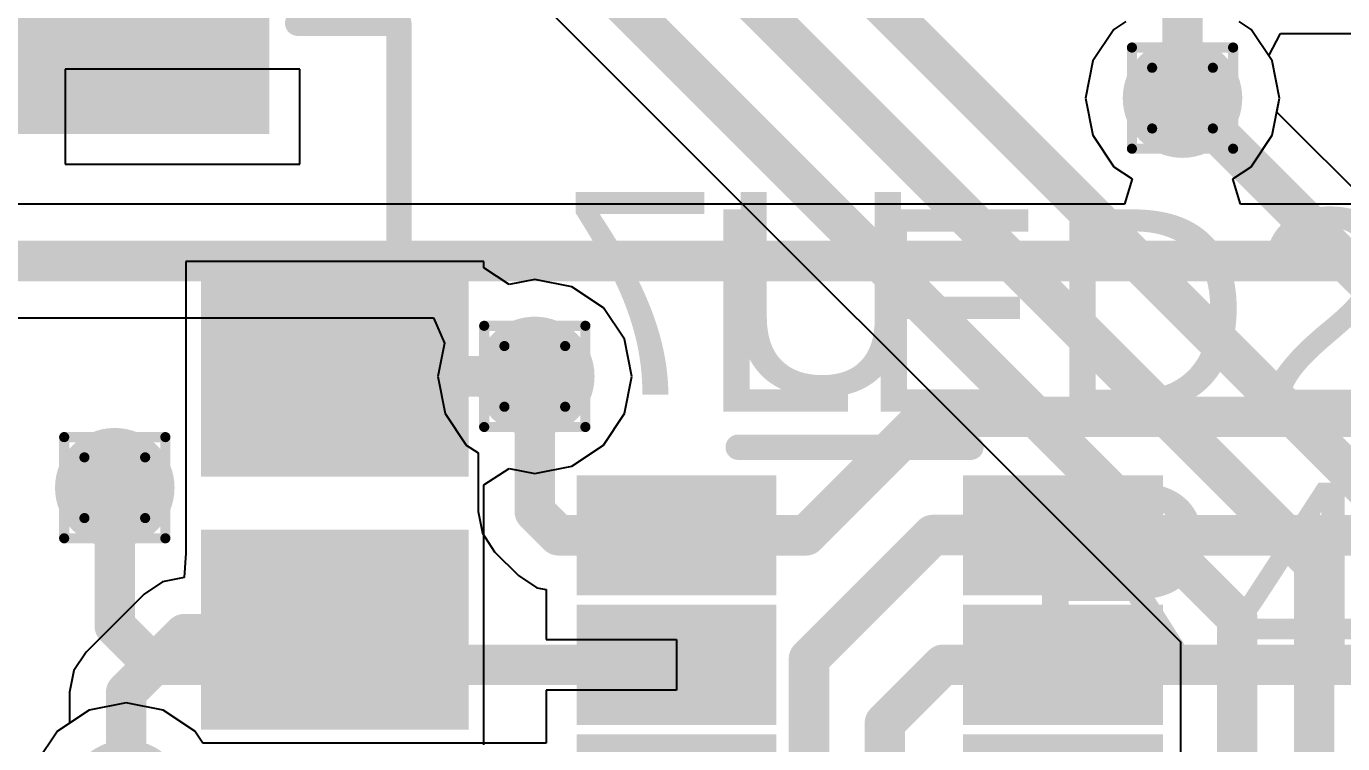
# Model space of a CAD drawing. Header units: inches. Extents: x -8 to 210, y -39 to 109.
# Drawn here: x 13.42 to 20.03, y 35.52 to 39.12 of the extents above; entities that cross this region are included whole.
import ezdxf

# ---------------------------------------------------------------- set-up
doc = ezdxf.new("R2010")
doc.units = ezdxf.units.IN
for name, color, linetype in [('Bottom Layer', 5, 'Continuous'), ('Bottom Overlay', 54, 'Continuous'), ('Bottom Paste', 16, 'Continuous'), ('Bottom Solder', 6, 'Continuous'), ('Drill Drawing', 1, 'Continuous'), ('Top Layer', 1, 'Continuous'), ('Top Overlay', 2, 'Continuous'), ('Top Paste', 8, 'Continuous'), ('Top Solder', 216, 'Continuous'), ('Via Holes', 16, 'Continuous')]:
    doc.layers.add(name, color=color, linetype=linetype)
doc.styles.add('Arial', font='', dxfattribs={"height": 0.2})
doc.styles.get('Arial').set_extended_font_data('Arial')

# ---------------------------------------------------------------- blocks, each defined once
blk = doc.blocks.new('XKNANO_113_9')
at = {"layer": 'Top Layer'}
for points in [[(-5.23000097, 7.31000189), (-4.43000003, 7.31000189), (-4.43000003, 6.17000163), (-5.23000097, 6.17000163)], [(-3.96000097, 7.31000189), (-3.16000003, 7.31000189), (-3.16000003, 6.17000163), (-3.96000097, 6.17000163)], [(-6.850000269999999, 6.31000262), (-6.149999129999999, 6.31000262), (-6.149999129999999, 4.21000174), (-6.850000269999999, 4.21000174)]]:
    blk.add_hatch(color=1, dxfattribs=at).paths.add_polyline_path(points)
at = {"layer": 'Top Paste'}
for points in [[(-5.23000097, 7.31000189), (-4.43000003, 7.31000189), (-4.43000003, 6.17000163), (-5.23000097, 6.17000163)], [(-3.96000097, 7.31000189), (-3.16000003, 7.31000189), (-3.16000003, 6.17000163), (-3.96000097, 6.17000163)], [(-6.850000269999999, 6.31000262), (-6.149999129999999, 6.31000262), (-6.149999129999999, 4.21000174), (-6.850000269999999, 4.21000174)]]:
    blk.add_hatch(color=8, dxfattribs=at).paths.add_polyline_path(points)
at = {"layer": 'Top Solder'}
for points in [[(-5.331600969999999, 7.41160189), (-4.328400029999999, 7.41160189), (-4.328400029999999, 6.068401629999999), (-5.331600969999999, 6.068401629999999)], [(-4.06160097, 7.41160189), (-3.05840003, 7.41160189), (-3.05840003, 6.068401629999999), (-4.06160097, 6.068401629999999)], [(-6.951600269999999, 6.41160262), (-6.04839913, 6.41160262), (-6.04839913, 4.10840174), (-6.951600269999999, 4.10840174)]]:
    blk.add_hatch(color=216, dxfattribs=at).paths.add_polyline_path(points)
at = {"layer": 'Top Overlay', "const_width": 0.127}
for points in [[(-5.460999999999999, 7.0612), (-6.604, 7.0612)], [(-6.604, 6.553199999999999), (-6.604, 7.0612)]]:
    blk.add_lwpolyline(points, dxfattribs=at)
at = {"layer": 'Top Overlay', "const_width": 0.0635}
for points in [[(-6.635749999999999, 7.0612, 1), (-6.572249999999999, 7.0612, 1)], [(-6.635749999999999, 7.0612, 1), (-6.572249999999999, 7.0612, 1)], [(-5.49275, 7.0612, 1), (-5.42925, 7.0612, 1)], [(-6.635749999999999, 6.553199999999999, 1), (-6.572249999999999, 6.553199999999999, 1)]]:
    blk.add_lwpolyline(points, format="xyb", close=True, dxfattribs=at)
blk = doc.blocks.new('SOT_363_B_17')
at = {"layer": 'Bottom Layer'}
for points in [[(-1.37000107, 0.4499991), (-1.37000107, 0.8499983), (-0.57000013, 0.8499983), (-0.57000013, 0.4499991)], [(0.57000013, 0.4499991), (0.57000013, 0.8499983), (1.37000107, 0.8499983), (1.37000107, 0.4499991)], [(-1.37000107, -0.1999996), (-1.37000107, 0.1999996), (-0.57000013, 0.1999996), (-0.57000013, -0.1999996)], [(0.57000013, -0.2000021399999999), (0.57000013, 0.19999706), (1.37000107, 0.1999970599999999), (1.37000107, -0.2000021400000001)], [(-1.37000107, -0.8500008399999999), (-1.37000107, -0.4500016399999999), (-0.57000013, -0.4500016399999999), (-0.57000013, -0.8500008399999999)], [(0.57000013, -0.8500008399999999), (0.57000013, -0.4500016399999999), (1.37000107, -0.4500016399999999), (1.37000107, -0.8500008399999999)]]:
    blk.add_hatch(color=5, dxfattribs=at).paths.add_polyline_path(points)
at = {"layer": 'Bottom Paste'}
for points in [[(-1.37000107, 0.4499991), (-1.37000107, 0.8499983), (-0.57000013, 0.8499983), (-0.57000013, 0.4499991)], [(0.57000013, 0.4499991), (0.57000013, 0.8499983), (1.37000107, 0.8499983), (1.37000107, 0.4499991)], [(-1.37000107, -0.1999996), (-1.37000107, 0.1999996), (-0.57000013, 0.1999996), (-0.57000013, -0.1999996)], [(0.57000013, -0.2000021399999999), (0.57000013, 0.19999706), (1.37000107, 0.1999970599999999), (1.37000107, -0.2000021400000001)], [(-1.37000107, -0.8500008399999999), (-1.37000107, -0.4500016399999999), (-0.57000013, -0.4500016399999999), (-0.57000013, -0.8500008399999999)], [(0.57000013, -0.8500008399999999), (0.57000013, -0.4500016399999999), (1.37000107, -0.4500016399999999), (1.37000107, -0.8500008399999999)]]:
    blk.add_hatch(color=16, dxfattribs=at).paths.add_polyline_path(points)
at = {"layer": 'Bottom Solder'}
for points in [[(-1.47160107, 0.3483991), (-1.47160107, 0.9515982999999999), (-0.46840013, 0.9515982999999999), (-0.46840013, 0.3483991)], [(0.46840013, 0.3483991), (0.46840013, 0.9515982999999999), (1.47160107, 0.9515982999999999), (1.47160107, 0.3483991)], [(-1.47160107, -0.3015996), (-1.47160107, 0.3015996), (-0.46840013, 0.3015996), (-0.46840013, -0.3015996)], [(0.46840013, -0.30160214), (0.46840013, 0.30159706), (1.47160107, 0.3015970599999999), (1.47160107, -0.30160214)], [(-1.47160107, -0.95160084), (-1.47160107, -0.34840164), (-0.46840013, -0.34840164), (-0.46840013, -0.95160084)], [(0.46840013, -0.95160084), (0.46840013, -0.34840164), (1.47160107, -0.34840164), (1.47160107, -0.95160084)]]:
    blk.add_hatch(color=6, dxfattribs=at).paths.add_polyline_path(points)
at = {"layer": 'Bottom Overlay'}
for points, const_width in [([(-0.6604, 1.09219746), (0.508, 1.09219746)], 0.127), ([(-1.651, -0.5334), (-1.524, -0.6604)], 0.0999998), ([(-1.651, -0.7874), (-1.651, -0.5334)], 0.0999998), ([(-1.651, -0.7874), (-1.524, -0.6604)], 0.0999998), ([(-0.6604, -1.0922), (0.508, -1.0922)], 0.127)]:
    blk.add_lwpolyline(points, dxfattribs=dict(at, const_width=const_width))
for points, const_width in [([(-0.6921499999999999, 1.09219746, 1), (-0.62865, 1.09219746, 1)], 0.0635), ([(0.47625, 1.09219746, 1), (0.5397500000000001, 1.09219746, 1)], 0.0635), ([(-1.67599868, -0.5334, 1), (-1.62600132, -0.5334, 1)], 0.0499999), ([(-1.67599868, -0.5334, 1), (-1.62600132, -0.5334, 1)], 0.0499999), ([(-1.54899868, -0.6604, 1), (-1.49900132, -0.6604, 1)], 0.0499999), ([(-1.54899868, -0.6604, 1), (-1.49900132, -0.6604, 1)], 0.0499999), ([(-1.67599868, -0.7874, 1), (-1.62600132, -0.7874, 1)], 0.0499999), ([(-1.67599868, -0.7874, 1), (-1.62600132, -0.7874, 1)], 0.0499999), ([(-0.6921499999999999, -1.0922, 1), (-0.62865, -1.0922, 1)], 0.0635), ([(0.47625, -1.0922, 1), (0.5397500000000001, -1.0922, 1)], 0.0635)]:
    blk.add_lwpolyline(points, format="xyb", close=True, dxfattribs=dict(at, const_width=const_width))

msp = doc.modelspace()

# ---------------------------------------------------------------- hatches: boundary and pattern name
at = {"layer": 'Bottom Layer'}
h = msp.add_hatch(color=5, dxfattribs=at)
edge = h.paths.add_edge_path()
edge.add_arc((19.2278, 38.7604), 0.2999994, 0, 360)
h = msp.add_hatch(color=5, dxfattribs=at)
edge = h.paths.add_edge_path()
edge.add_arc((15.9766, 37.3634), 0.2999994, 0, 360)
h = msp.add_hatch(color=5, dxfattribs=at)
edge = h.paths.add_edge_path()
edge.add_arc((13.8684, 36.8046), 0.2999994, 0, 360)
h = msp.add_hatch(color=5, dxfattribs=at)
edge = h.paths.add_edge_path()
edge.add_arc((13.92565922, 35.23797626), 0.2999994, 0, 360)
at = {"layer": 'Top Layer'}
h = msp.add_hatch(color=1, dxfattribs=at)
edge = h.paths.add_edge_path()
edge.add_arc((19.2278, 38.7604), 0.2999994, 0, 360)
h = msp.add_hatch(color=1, dxfattribs=at)
edge = h.paths.add_edge_path()
edge.add_arc((15.9766, 37.3634), 0.2999994, 0, 360)
h = msp.add_hatch(color=1, dxfattribs=at)
edge = h.paths.add_edge_path()
edge.add_arc((13.8684, 36.8046), 0.2999994, 0, 360)
h = msp.add_hatch(color=1, dxfattribs=at)
edge = h.paths.add_edge_path()
edge.add_arc((13.92565922, 35.23797626), 0.2999994, 0, 360)
at = {"layer": 'Via Holes'}
h = msp.add_hatch(color=7, dxfattribs=at)
edge = h.paths.add_edge_path()
edge.add_arc((19.2278, 38.7604), 0.1499997, 0, 360)
h = msp.add_hatch(color=7, dxfattribs=at)
edge = h.paths.add_edge_path()
edge.add_arc((15.9766, 37.3634), 0.1499997, 0, 360)
h = msp.add_hatch(color=7, dxfattribs=at)
edge = h.paths.add_edge_path()
edge.add_arc((13.8684, 36.8046), 0.1499997, 0, 360)

# ---------------------------------------------------------------- linework, layer by layer
at = {"layer": 'Bottom Layer'}
for p, q in [((18.9429263, 39.14469691999999), (18.8833252, 39.1048748)), ((19.5722748, 39.1048748), (19.5126737, 39.14469691999999)), ((18.8833252, 39.1048748), (18.7777247, 38.94682838)), ((19.6778753, 38.94682838), (19.5722748, 39.1048748)), ((18.7777247, 38.94682838), (18.7406407, 38.7604)), ((19.7149593, 38.7604), (19.6778753, 38.94682838)), ((18.7406407, 38.7604), (18.7777247, 38.57397162)), ((19.6778753, 38.57397162), (19.7149593, 38.7604)), ((18.7777247, 38.57397162), (18.8833252, 38.4159252)), ((19.5722748, 38.4159252), (19.6778753, 38.57397162)), ((18.8833252, 38.4159252), (18.97499634, 38.3546731)), ((19.48060366, 38.3546731), (19.5722748, 38.4159252)), ((18.97499634, 38.3546731), (18.93647216, 38.2276731)), ((19.51912784, 38.2276731), (19.48060366, 38.3546731)), ((18.93647216, 38.2276731), (9.5202121, 38.2276731)), ((20.14651546, 38.2276731), (19.51912784, 38.2276731)), ((9.638200179999998, 37.6579257), (15.4685365, 37.6579257)), ((15.4685365, 37.6579257), (15.5227655, 37.53092316)), ((15.5227655, 37.53092316), (15.4894407, 37.3634)), ((15.4894407, 37.3634), (15.5265247, 37.17697162)), ((15.5265247, 37.17697162), (15.6321252, 37.0189252)), ((15.6321252, 37.0189252), (15.6917263, 36.97910307999999)), ((15.6917263, 36.97910307999999), (15.6917263, 36.68464342)), ((15.6917263, 36.68464342), (15.69172376, 36.68463071999999)), ((15.69172376, 36.68463071999999), (15.71341028, 36.57561392)), ((15.71341028, 36.57561392), (15.77516276, 36.48319348)), ((15.77516276, 36.48319348), (15.8941897, 36.36416908)), ((15.8941897, 36.36416908), (15.89419478, 36.36416146)), ((15.89419478, 36.36416146), (15.98661522, 36.30240898)), ((15.98661522, 36.30240898), (16.0338008, 36.29302368)), ((16.0338008, 36.29302368), (16.0338008, 36.0426)), ((16.0338008, 36.0426), (16.6878, 36.0426)), ((16.6878, 36.0426), (16.6878, 35.7886)), ((16.6878, 35.7886), (16.0338008, 35.7886)), ((16.0338008, 35.7886), (16.0338008, 35.52284995999999)), ((13.73923084, 35.68805156), (13.58118442, 35.58245106)), ((13.92565922, 35.72513556), (13.73923084, 35.68805156)), ((14.1120876, 35.68805156), (13.92565922, 35.72513556)), ((14.27013402, 35.58245106), (14.1120876, 35.68805156)), ((13.58118442, 35.58245106), (13.47558392, 35.42440464)), ((14.30995614, 35.52284995999999), (14.27013402, 35.58245106)), ((16.0338008, 35.52284995999999), (14.30995614, 35.52284995999999))]:
    msp.add_line(p, q, dxfattribs=at)
at = {"layer": 'Bottom Layer', "const_width": 0.2032}
for points in [[(19.2278, 38.7604), (19.2278, 41.2242)], [(9.5201994, 37.9427994), (20.14652816, 37.9427994)], [(15.9766, 36.68463071999999), (15.9766, 37.3634)], [(17.3377987, 36.5655987), (17.93239746, 37.16019746)], [(17.93239746, 37.16019746), (58.6994, 37.1602)], [(13.8684, 36.11080407999999), (13.8684, 36.8046)], [(15.9766, 36.68463071999999), (16.09563202, 36.5655987)], [(16.09563202, 36.5655987), (17.3377987, 36.5655987)], [(17.3530006, 35.9458006), (17.97430492, 36.56710492)], [(17.97430492, 36.56710492), (18.62628736, 36.56710492)], [(18.62628736, 36.56710492), (18.62779104, 36.56560124)], [(18.62779104, 36.56560124), (59.49638596, 36.56560124)], [(13.8684, 36.11080407999999), (14.06360408, 35.9156)], [(14.06360408, 35.9156), (16.6878, 35.9156)], [(17.3530006, 34.7266006), (17.3530006, 35.9458006)], [(17.7340006, 35.62356604), (18.02603202, 35.91559746)], [(18.02603202, 35.91559746), (18.6278012, 35.91559746)], [(18.6278012, 35.91559746), (60.31922912, 35.91559746)], [(17.7340006, 34.0106), (17.7340006, 35.62356604)]]:
    msp.add_lwpolyline(points, dxfattribs=at)
at = {"layer": 'Bottom Layer', "const_width": 0.1016}
for points in [[(19.177, 38.7604, 1), (19.2786, 38.7604, 1)], [(15.9258, 37.3634, 1), (16.0274, 37.3634, 1)], [(17.88159746, 37.16019746, 1), (17.98319746, 37.16019746, 1)], [(17.88159746, 37.16019746, 1), (17.98319746, 37.16019746, 1)], [(13.8176, 36.8046, 1), (13.9192, 36.8046, 1)], [(15.9258, 36.68463071999999, 1), (16.0274, 36.68463071999999, 1)], [(15.9258, 36.68463071999999, 1), (16.0274, 36.68463071999999, 1)], [(16.04483202, 36.5655987, 1), (16.14643202, 36.5655987, 1)], [(16.04483202, 36.5655987, 1), (16.14643202, 36.5655987, 1)], [(17.2869987, 36.5655987, 1), (17.3885987, 36.5655987, 1)], [(17.2869987, 36.5655987, 1), (17.3885987, 36.5655987, 1)], [(17.92350492, 36.56710492, 1), (18.02510492, 36.56710492, 1)], [(17.92350492, 36.56710492, 1), (18.02510492, 36.56710492, 1)], [(18.57548736, 36.56710492, 1), (18.67708736, 36.56710492, 1)], [(18.57548736, 36.56710492, 1), (18.67708736, 36.56710492, 1)], [(18.57699104, 36.56560124, 1), (18.67859104, 36.56560124, 1)], [(18.57699104, 36.56560124, 1), (18.67859104, 36.56560124, 1)], [(13.8176, 36.11080407999999, 1), (13.9192, 36.11080407999999, 1)], [(13.8176, 36.11080407999999, 1), (13.9192, 36.11080407999999, 1)], [(14.01280408, 35.9156, 1), (14.11440408, 35.9156, 1)], [(14.01280408, 35.9156, 1), (14.11440408, 35.9156, 1)], [(16.637, 35.9156, 1), (16.7386, 35.9156, 1)], [(17.3022006, 35.9458006, 1), (17.4038006, 35.9458006, 1)], [(17.3022006, 35.9458006, 1), (17.4038006, 35.9458006, 1)], [(17.97523202, 35.91559746, 1), (18.07683202, 35.91559746, 1)], [(17.97523202, 35.91559746, 1), (18.07683202, 35.91559746, 1)], [(18.5770012, 35.91559746, 1), (18.6786012, 35.91559746, 1)], [(18.5770012, 35.91559746, 1), (18.6786012, 35.91559746, 1)], [(17.6832006, 35.62356604, 1), (17.7848006, 35.62356604, 1)], [(17.6832006, 35.62356604, 1), (17.7848006, 35.62356604, 1)]]:
    msp.add_lwpolyline(points, format="xyb", close=True, dxfattribs=at)
at = {"layer": 'Drill Drawing', "const_width": 0.0508}
for points in [[(18.9738, 39.0144), (19.4818, 39.0144)], [(18.9738, 38.5064), (18.9738, 39.0144)], [(19.4818, 38.5064), (19.4818, 39.0144)], [(19.0754, 38.9128), (19.3802, 38.9128)], [(19.0754, 38.608), (19.0754, 38.9128)], [(19.3802, 38.608), (19.3802, 38.9128)], [(19.0754, 38.608), (19.3802, 38.608)], [(18.9738, 38.5064), (19.4818, 38.5064)], [(15.7226, 37.6174), (16.2306, 37.6174)], [(15.7226, 37.1094), (15.7226, 37.6174)], [(16.2306, 37.1094), (16.2306, 37.6174)], [(15.8242, 37.5158), (16.129, 37.5158)], [(15.8242, 37.211), (15.8242, 37.5158)], [(16.129, 37.211), (16.129, 37.5158)], [(15.8242, 37.211), (16.129, 37.211)], [(15.7226, 37.1094), (16.2306, 37.1094)], [(13.6144, 37.0586), (14.1224, 37.0586)], [(13.6144, 36.5506), (13.6144, 37.0586)], [(14.1224, 36.5506), (14.1224, 37.0586)], [(13.716, 36.957), (14.0208, 36.957)], [(13.716, 36.6522), (13.716, 36.957)], [(14.0208, 36.6522), (14.0208, 36.957)], [(13.716, 36.6522), (14.0208, 36.6522)], [(13.6144, 36.5506), (14.1224, 36.5506)]]:
    msp.add_lwpolyline(points, dxfattribs=at)
at = {"layer": 'Drill Drawing', "const_width": 0.0254}
for points in [[(18.9611, 39.0144, 1), (18.9865, 39.0144, 1)], [(18.9611, 39.0144, 1), (18.9865, 39.0144, 1)], [(19.4691, 39.0144, 1), (19.4945, 39.0144, 1)], [(19.4691, 39.0144, 1), (19.4945, 39.0144, 1)], [(19.0627, 38.9128, 1), (19.0881, 38.9128, 1)], [(19.0627, 38.9128, 1), (19.0881, 38.9128, 1)], [(19.3675, 38.9128, 1), (19.3929, 38.9128, 1)], [(19.3675, 38.9128, 1), (19.3929, 38.9128, 1)], [(19.0627, 38.608, 1), (19.0881, 38.608, 1)], [(19.0627, 38.608, 1), (19.0881, 38.608, 1)], [(19.3675, 38.608, 1), (19.3929, 38.608, 1)], [(19.3675, 38.608, 1), (19.3929, 38.608, 1)], [(18.9611, 38.5064, 1), (18.9865, 38.5064, 1)], [(18.9611, 38.5064, 1), (18.9865, 38.5064, 1)], [(19.4691, 38.5064, 1), (19.4945, 38.5064, 1)], [(19.4691, 38.5064, 1), (19.4945, 38.5064, 1)], [(15.7099, 37.6174, 1), (15.7353, 37.6174, 1)], [(15.7099, 37.6174, 1), (15.7353, 37.6174, 1)], [(16.2179, 37.6174, 1), (16.2433, 37.6174, 1)], [(16.2179, 37.6174, 1), (16.2433, 37.6174, 1)], [(15.8115, 37.5158, 1), (15.8369, 37.5158, 1)], [(15.8115, 37.5158, 1), (15.8369, 37.5158, 1)], [(16.1163, 37.5158, 1), (16.1417, 37.5158, 1)], [(16.1163, 37.5158, 1), (16.1417, 37.5158, 1)], [(15.8115, 37.211, 1), (15.8369, 37.211, 1)], [(15.8115, 37.211, 1), (15.8369, 37.211, 1)], [(16.1163, 37.211, 1), (16.1417, 37.211, 1)], [(16.1163, 37.211, 1), (16.1417, 37.211, 1)], [(15.7099, 37.1094, 1), (15.7353, 37.1094, 1)], [(15.7099, 37.1094, 1), (15.7353, 37.1094, 1)], [(16.2179, 37.1094, 1), (16.2433, 37.1094, 1)], [(16.2179, 37.1094, 1), (16.2433, 37.1094, 1)], [(13.6017, 37.0586, 1), (13.6271, 37.0586, 1)], [(13.6017, 37.0586, 1), (13.6271, 37.0586, 1)], [(14.1097, 37.0586, 1), (14.1351, 37.0586, 1)], [(14.1097, 37.0586, 1), (14.1351, 37.0586, 1)], [(13.7033, 36.957, 1), (13.7287, 36.957, 1)], [(13.7033, 36.957, 1), (13.7287, 36.957, 1)], [(14.0081, 36.957, 1), (14.0335, 36.957, 1)], [(14.0081, 36.957, 1), (14.0335, 36.957, 1)], [(13.7033, 36.6522, 1), (13.7287, 36.6522, 1)], [(13.7033, 36.6522, 1), (13.7287, 36.6522, 1)], [(14.0081, 36.6522, 1), (14.0335, 36.6522, 1)], [(14.0081, 36.6522, 1), (14.0335, 36.6522, 1)], [(13.6017, 36.5506, 1), (13.6271, 36.5506, 1)], [(13.6017, 36.5506, 1), (13.6271, 36.5506, 1)], [(14.1097, 36.5506, 1), (14.1351, 36.5506, 1)], [(14.1097, 36.5506, 1), (14.1351, 36.5506, 1)]]:
    msp.add_lwpolyline(points, format="xyb", close=True, dxfattribs=at)
at = {"layer": 'Top Layer'}
for p, q in [((14.0413613, 41.20716422), (19.2175257, 36.03100236)), ((19.66030612, 38.97312246), (19.72017646, 39.0851263)), ((19.72017646, 39.0851263), (22.605873, 39.0851263)), ((19.6778753, 38.94682838), (19.66030612, 38.97312246)), ((19.7149593, 38.7604), (19.6778753, 38.94682838)), ((14.7972018, 38.90520032), (13.62020136, 38.90520032)), ((13.62020136, 38.90520032), (13.62020136, 38.42820102)), ((14.7972018, 38.42820102), (14.7972018, 38.90520032)), ((19.70097406, 38.69009788), (19.7149593, 38.7604)), ((20.90855102, 37.48252092), (19.70097406, 38.69009788)), ((13.62020136, 38.42820102), (14.7972018, 38.42820102)), ((15.7209998, 37.94000032), (14.22540208, 37.94000032)), ((14.22540208, 37.94000032), (14.22540208, 36.79700286)), ((15.7209998, 37.90837224), (15.7209998, 37.94000032)), ((15.84800234, 37.82497896), (15.7209998, 37.90837224)), ((15.9766, 37.8505593), (15.84800234, 37.82497896)), ((16.16302838, 37.8134753), (15.9766, 37.8505593)), ((16.3210748, 37.7078748), (16.16302838, 37.8134753)), ((16.4266753, 37.54982838), (16.3210748, 37.7078748)), ((16.4637593, 37.3634), (16.4266753, 37.54982838)), ((16.4266753, 37.17697162), (16.4637593, 37.3634)), ((16.3210748, 37.0189252), (16.4266753, 37.17697162)), ((16.16302838, 36.9133247), (16.3210748, 37.0189252)), ((15.7209998, 36.81842776), (15.84800234, 36.90182103999999)), ((15.84800234, 36.90182103999999), (15.9766, 36.8762407)), ((15.9766, 36.8762407), (16.16302838, 36.9133247)), ((15.7209998, 36.79700286), (15.7209998, 36.81842776)), ((14.22540208, 36.79700286), (14.22539954, 36.78440192)), ((14.22539954, 36.78440192), (14.22539954, 36.67000032)), ((15.72100234, 36.78440192), (15.7209998, 36.79700286)), ((15.72100234, 36.67000032), (15.72100234, 36.78440192)), ((14.22539954, 36.67000032), (14.22540208, 36.65739937999999)), ((14.22540208, 36.65739937999999), (14.22540208, 36.47552013999999)), ((15.7209998, 36.65739937999999), (15.72100234, 36.67000032)), ((15.7209998, 35.514407), (15.7209998, 36.65739937999999)), ((14.22540208, 36.47552013999999), (14.21742902, 36.35430372)), ((14.21742902, 36.35430372), (14.10841476, 36.33261719999999)), ((14.10841476, 36.33261719999999), (14.01599432, 36.27086472)), ((14.01598924, 36.2708571), (13.72422198, 35.97909238)), ((14.01599432, 36.27086472), (14.01598924, 36.2708571)), ((19.2175257, 36.03100236), (19.2175257, 34.3077927)), ((13.72422198, 35.97909238), (13.6624695, 35.88667194)), ((13.6624695, 35.88667194), (13.64078298, 35.77765514)), ((13.64078298, 35.77765514), (13.64078552, 35.77764243999999)), ((13.64078552, 35.77764243999999), (13.64078552, 35.62227318)), ((13.64078552, 35.62227318), (13.58118442, 35.58245106)), ((13.58118442, 35.58245106), (13.47558392, 35.42440464))]:
    msp.add_line(p, q, dxfattribs=at)
at = {"layer": 'Top Layer', "const_width": 0.2032}
for points in [[(15.04279948, 41.90399798), (20.29210064, 36.65469682)], [(14.64279774, 41.66900225999999), (19.8882, 36.42359999999999)], [(14.24279854, 41.40860146), (19.5023994, 36.1490006)], [(19.2278, 38.7604), (20.7071214, 37.2810786)], [(14.97320094, 37.36220112), (14.97439982, 37.3634)], [(14.97439982, 37.3634), (16.0274, 37.3634)], [(16.0274, 37.3634), (16.0528, 37.3634)], [(19.8882, 32.72061782), (19.8882, 36.42359999999999)], [(19.5023994, 32.23740314), (19.5023994, 36.1490006)], [(13.92565922, 35.77765514), (14.21743156, 36.06942748)], [(14.21743156, 36.06942748), (14.9504273, 36.06942748)], [(14.9504273, 36.06942748), (14.97320094, 36.09220112)], [(13.92565922, 35.23797626), (13.92565922, 35.77765514)]]:
    msp.add_lwpolyline(points, dxfattribs=at)
at = {"layer": 'Top Layer', "const_width": 0.1016}
for points in [[(19.177, 38.7604, 1), (19.2786, 38.7604, 1)], [(14.92240094, 37.36220112, 1), (15.02400094, 37.36220112, 1)], [(14.92359982, 37.3634, 1), (15.02519982, 37.3634, 1)], [(14.92359982, 37.3634, 1), (15.02519982, 37.3634, 1)], [(15.9766, 37.3634, 1), (16.0782, 37.3634, 1)], [(15.9766, 37.3634, 1), (16.0782, 37.3634, 1)], [(16.002, 37.3634, 1), (16.1036, 37.3634, 1)], [(19.8374, 36.42359999999999, 1), (19.939, 36.42359999999999, 1)], [(19.8374, 36.42359999999999, 1), (19.939, 36.42359999999999, 1)], [(19.4515994, 36.1490006, 1), (19.5531994, 36.1490006, 1)], [(19.4515994, 36.1490006, 1), (19.5531994, 36.1490006, 1)], [(14.16663156, 36.06942748, 1), (14.26823156, 36.06942748, 1)], [(14.16663156, 36.06942748, 1), (14.26823156, 36.06942748, 1)], [(14.8996273, 36.06942748, 1), (15.0012273, 36.06942748, 1)], [(14.8996273, 36.06942748, 1), (15.0012273, 36.06942748, 1)], [(14.92240094, 36.09220112, 1), (15.02400094, 36.09220112, 1)], [(13.87485922, 35.77765514, 1), (13.97645922, 35.77765514, 1)], [(13.87485922, 35.77765514, 1), (13.97645922, 35.77765514, 1)]]:
    msp.add_lwpolyline(points, format="xyb", close=True, dxfattribs=at)

# ---------------------------------------------------------------- block references
at = {"rotation": 270}
msp.add_blockref('XKNANO_113_9', (8.23319918, 32.53220062), dxfattribs=at)
msp.add_blockref('SOT_363_B_17', (17.6578006, 35.9156))

# ---------------------------------------------------------------- texts
at = {"layer": 'Bottom Overlay', "style": 'Arial', "text_generation_flag": 2}
msp.add_text('U7', height=1.016, dxfattribs=at).set_placement((17.9247927, 37.27236386))
at = {"layer": 'Top Overlay', "style": 'Arial'}
for s, p in [('LED2', (16.80693616, 37.1857651)), ('R4', (18.4068085, 35.8141651))]:
    msp.add_text(s, height=1.016, dxfattribs=at).set_placement(p)

doc.saveas('drawing.dxf')
